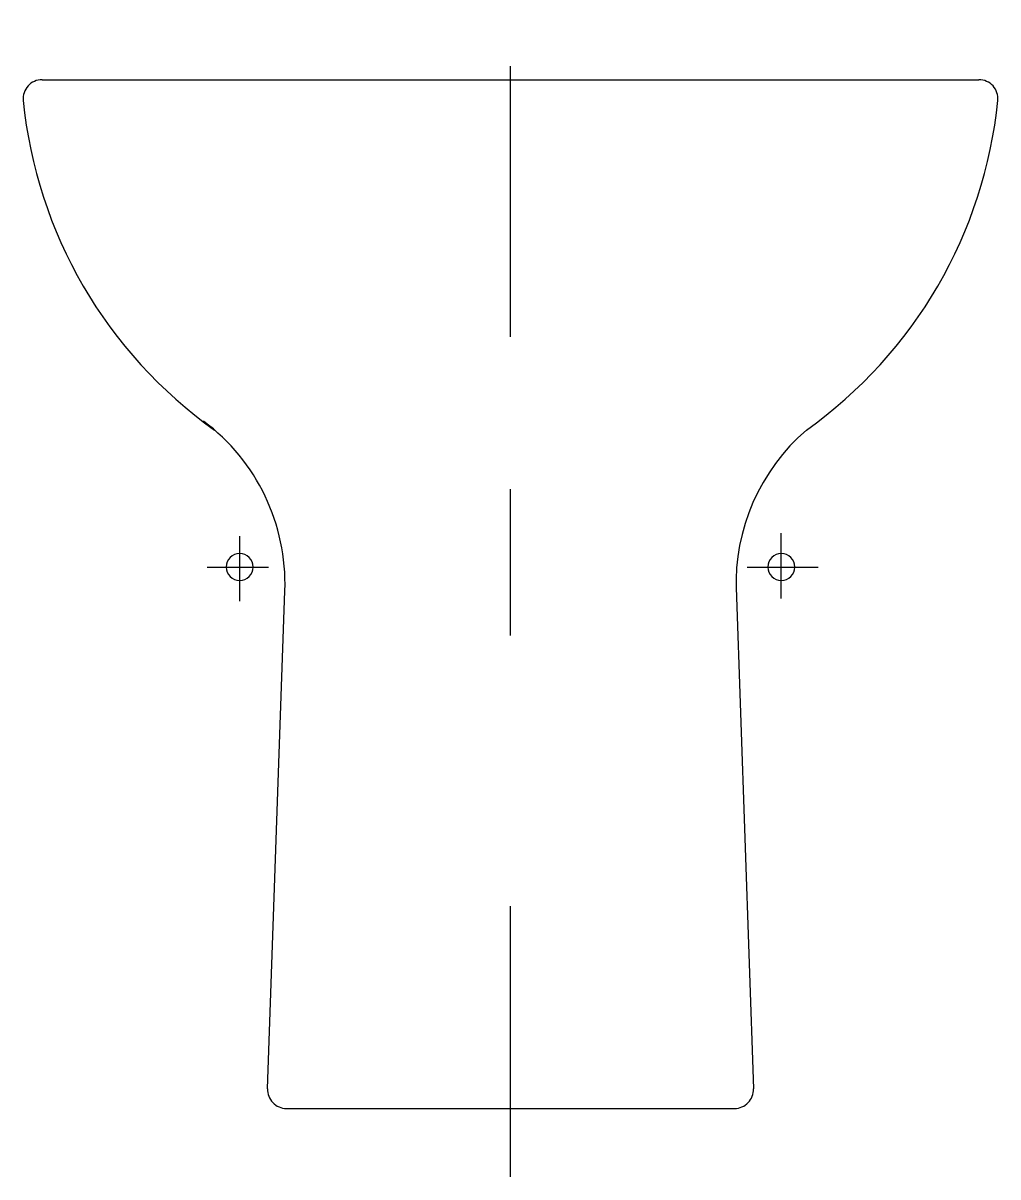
# Model space of a CAD drawing. Extents: x -988.074 to -987.714, y 847.538 to 847.964.
import ezdxf

# ---------------------------------------------------------------- set-up
doc = ezdxf.new("R2010")
doc.units = 0
doc.header["$LTSCALE"] = 0.2
doc.header["$MEASUREMENT"] = 0
doc.linetypes.add('AXES', pattern=[0.54, 0.3, -0.08, 0.08, -0.08])
doc.linetypes.add('CONTINU', pattern=[0])
doc.layers.get('0').update_dxf_attribs({"linetype": 'CONTINUOUS'})
doc.layers.add('DECA_EIXOS', color=5, linetype='AXES')

msp = doc.modelspace()

# ---------------------------------------------------------------- linework, layer by layer
at = {"linetype": 'CONTINU'}
for points in [[(-988.06728, 847.94351, 0.442934), (-988.07425, 847.93583)], [(-987.71431, 847.93583, 0.442837), (-987.72128, 847.94351)], [(-988.07425, 847.93583, 0.216758), (-988.00354, 847.8141)], [(-987.78502, 847.8141, 0.216759), (-987.71431, 847.93583)], [(-987.9776, 847.75472, 0.24552), (-988.00761, 847.81737)], [(-987.78502, 847.8141, 0.227149), (-987.81096, 847.75472)], [(-987.99428, 847.76851, 1), (-987.99428, 847.75851)], [(-987.99428, 847.75851, 1), (-987.99428, 847.76851)], [(-987.79428, 847.76851, 1), (-987.79428, 847.75851)], [(-987.79428, 847.75851, 1), (-987.79428, 847.76851)], [(-987.98402, 847.57079, 0.425812), (-987.97703, 847.56351)], [(-987.81153, 847.56351, 0.42507), (-987.80453, 847.57077)]]:
    msp.add_lwpolyline(points, format="xyb", dxfattribs=at)
for points in [[(-988.06728, 847.94351), (-987.72128, 847.94351)], [(-987.98402, 847.57079), (-987.9776, 847.75472)], [(-987.811, 847.75599), (-987.80453, 847.57077)], [(-987.97703, 847.56351), (-987.81153, 847.56351)]]:
    msp.add_lwpolyline(points, dxfattribs=at)
at = {"layer": 'DECA_EIXOS'}
for points in [[(-987.89428, 847.84848), (-987.89428, 847.96444)], [(-987.89428, 847.53822), (-987.89428, 847.79222)], [(-987.79428, 847.75186), (-987.79428, 847.77605)], [(-987.99428, 847.75089), (-987.99428, 847.77492)], [(-988.00628, 847.76351), (-987.98361, 847.76351)], [(-987.80692, 847.76351), (-987.7806, 847.76351)]]:
    msp.add_lwpolyline(points, dxfattribs=at)

doc.saveas('drawing.dxf')
